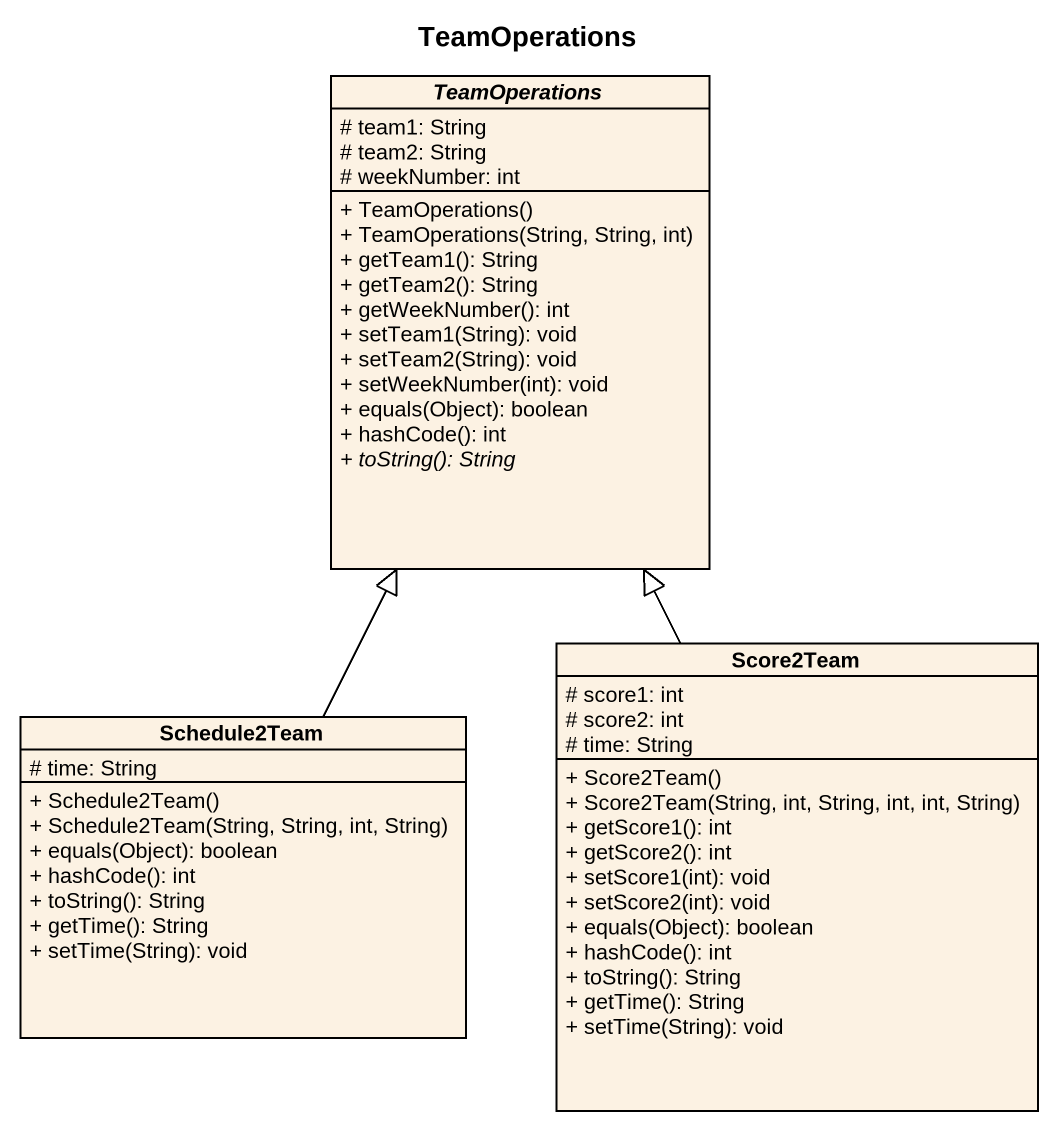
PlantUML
@startuml
title TeamOperations
hide circle
hide empty members
skinparam classAttributeIconSize 0
abstract class TeamOperations {
  # team1: String
  # team2: String
  # weekNumber: int
  + TeamOperations()
  + TeamOperations(String, String, int)
  + getTeam1(): String
  + getTeam2(): String
  + getWeekNumber(): int
  + setTeam1(String): void
  + setTeam2(String): void
  + setWeekNumber(int): void
  + equals(Object): boolean
  + hashCode(): int
  {abstract} + toString(): String
}
class Score2Team {
  # score1: int
  # score2: int
  # time: String
  + Score2Team()
  + Score2Team(String, int, String, int, int, String)
  + getScore1(): int
  + getScore2(): int
  + setScore1(int): void
  + setScore2(int): void
  + equals(Object): boolean
  + hashCode(): int
  + toString(): String
  + getTime(): String
  + setTime(String): void
}
class Schedule2Team {
  # time: String
  + Schedule2Team()
  + Schedule2Team(String, String, int, String)
  + equals(Object): boolean
  + hashCode(): int
  + toString(): String
  + getTime(): String
  + setTime(String): void
}
Score2Team -up-|> TeamOperations
Schedule2Team -up-|> TeamOperations
@enduml
